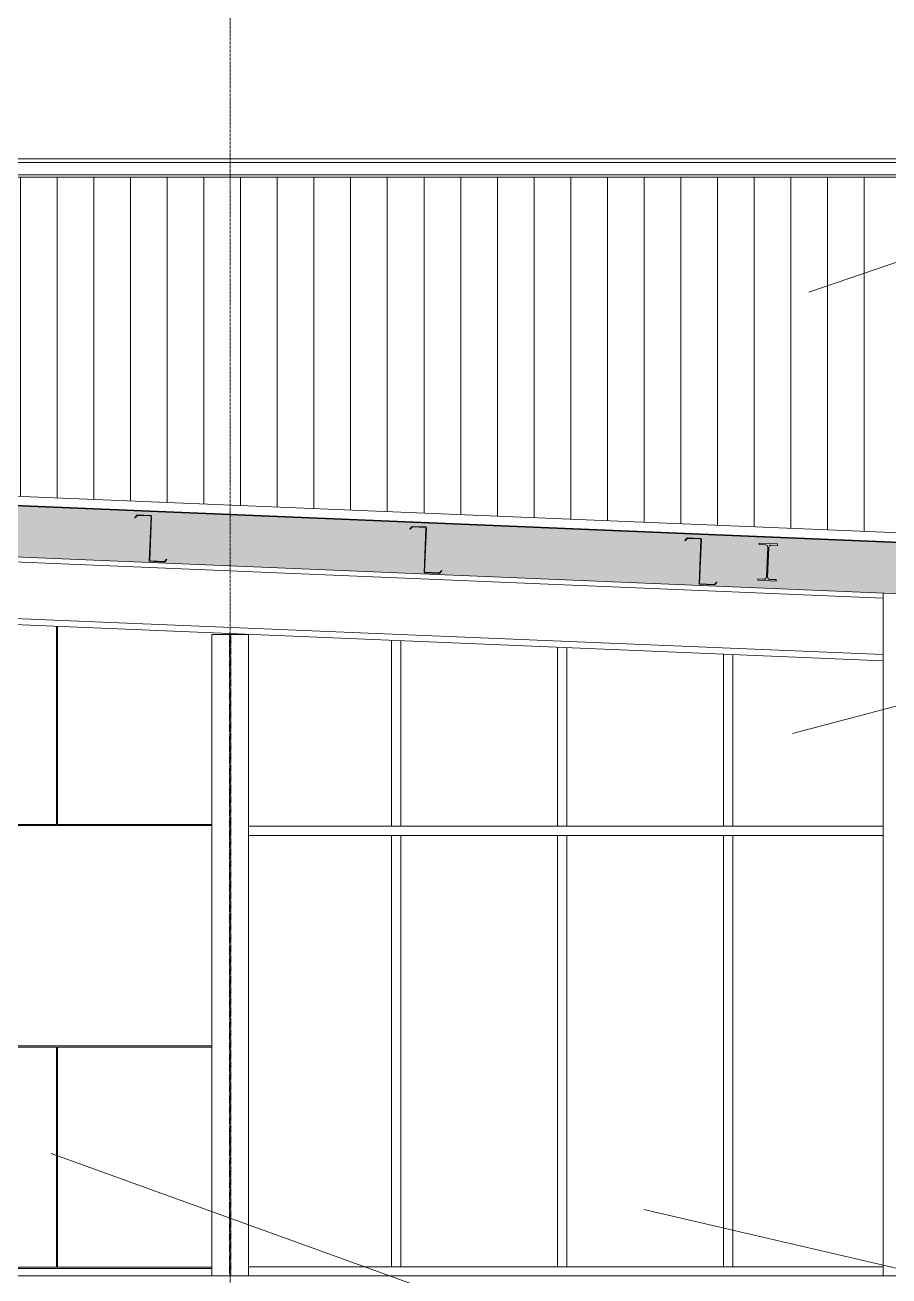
# Model space of a CAD drawing. Header units: inches. Extents: x -23565 to -21, y -324 to 853.
# Drawn here: x -14909.2 to -14720.8, y 0 to 272.6 of the extents above; entities that cross this region are included whole.
import ezdxf

# ---------------------------------------------------------------- set-up
doc = ezdxf.new("R2010")
doc.units = ezdxf.units.IN
doc.header["$MEASUREMENT"] = 0
doc.linetypes.add('Grid Line 1_2_', pattern=[0.875, 0.5, -0.125, 0.125, -0.125])
doc.linetypes.add('Hidden 1_8_', pattern=[0.1875, 0.125, -0.0625])
for name, color, linetype, lineweight in [('A-ANNO-IDEN', 131, 'Continuous', 9), ('A-CLNG', 13, 'Continuous', 13), ('A-CLNG-PATT', 13, 'Continuous', 25), ('A-FLOR', 192, 'Continuous', 13), ('A-FLOR-LEVL', 51, 'Continuous', 9), ('A-GLAZ-CWMG', 51, 'Continuous', 13), ('A-ROOF', 132, 'Continuous', 13), ('A-WALL', 113, 'Continuous', 13), ('A-WALL-PATT', 111, 'Continuous', 25), ('I-WALL', 2, 'Continuous', 13), ('S-BEAM', 12, 'Continuous', 13), ('S-COLS', 52, 'Continuous', 13), ('S-GRID', 1, 'Continuous', 9)]:
    doc.layers.add(name, color=color, linetype=linetype, lineweight=lineweight)

# ---------------------------------------------------------------- blocks, each defined once
blk = doc.blocks.new('Struct_Xcel_Sports Complex_rvt-2-Building Section - East_West looking South _ Fitness Center')
at = {"layer": 'A-FLOR', "color": 7}
blk.add_line((-22066.14, 0), (-24218.88, 0), dxfattribs=at)
blk = doc.blocks.new('W-Wide Flange - 1_-5_-1341919-Building Section - East_West looking South _ Fitness Center')
at = {"layer": 'S-BEAM', "color": 8, "lineweight": 9}
for p, q in [((-22171.52, 147.72), (-22500.14, 161.41)), ((-22500.14, 149.12), (-22171.52, 135.42)), ((-22171.52, 134.06), (-22500.14, 147.76))]:
    blk.add_line(p, q, dxfattribs=at)
blk = doc.blocks.new('Rectangular Mullion - Exterior 2_ x 4_5_-1135321-Building Section - East_West looking South _ Fitness Center')
at = {"layer": 'A-GLAZ-CWMG', "color": 8, "lineweight": 9}
blk.add_line((-22277.7, 2), (-22309.89, 2), dxfattribs=at)
blk = doc.blocks.new('Rectangular Mullion - Exterior 2_ x 4_5_-1135322-Building Section - East_West looking South _ Fitness Center')
at = {"layer": 'A-GLAZ-CWMG', "color": 8, "lineweight": 9}
for p, q in [((-22277.7, 98), (-22309.89, 98)), ((-22309.89, 96), (-22277.7, 96))]:
    blk.add_line(p, q, dxfattribs=at)
blk = doc.blocks.new('Rectangular Mullion - Exterior 2_ x 4_5_-769211-Building Section - East_West looking South _ Fitness Center')
at = {"layer": 'A-GLAZ-CWMG', "color": 8, "lineweight": 9}
blk.add_line((-22241.52, 2), (-22277.7, 2), dxfattribs=at)
blk = doc.blocks.new('Rectangular Mullion - Exterior 2_ x 4_5_-1135298-Building Section - East_West looking South _ Fitness Center')
at = {"layer": 'A-GLAZ-CWMG', "color": 8, "lineweight": 9}
for p, q in [((-22241.52, 98), (-22277.7, 98)), ((-22277.7, 96), (-22241.52, 96))]:
    blk.add_line(p, q, dxfattribs=at)
blk = doc.blocks.new('Rectangular Mullion - Exterior 2_ x 4_5_-827464-Building Section - East_West looking South _ Fitness Center')
at = {"layer": 'A-GLAZ-CWMG', "color": 8, "lineweight": 9}
for p, q in [((-22278.7, 96), (-22276.7, 96)), ((-22278.7, 96), (-22278.7, 2)), ((-22276.7, 2), (-22276.7, 96)), ((-22276.7, 2), (-22278.7, 2))]:
    blk.add_line(p, q, dxfattribs=at)
blk = doc.blocks.new('Rectangular Mullion - Exterior 2_ x 4_5_-1142356-Building Section - East_West looking South _ Fitness Center')
at = {"layer": 'A-GLAZ-CWMG', "color": 8, "lineweight": 9}
for p, q in [((-22278.7, 138.53), (-22278.7, 98)), ((-22276.7, 98), (-22276.7, 138.45)), ((-22276.7, 98), (-22278.7, 98))]:
    blk.add_line(p, q, dxfattribs=at)
blk = doc.blocks.new('Rectangular Mullion - Exterior 2_ x 4_5_-V44-Building Section - East_West looking South _ Fitness Center')
at = {"layer": 'A-GLAZ-CWMG', "color": 8, "lineweight": 9}
blk.add_line((-22205.33, 2), (-22241.52, 2), dxfattribs=at)
blk = doc.blocks.new('Rectangular Mullion - Exterior 2_ x 4_5_-V45-Building Section - East_West looking South _ Fitness Center')
at = {"layer": 'A-GLAZ-CWMG', "color": 8, "lineweight": 9}
for p, q in [((-22205.33, 98), (-22241.52, 98)), ((-22241.52, 96), (-22205.33, 96))]:
    blk.add_line(p, q, dxfattribs=at)
blk = doc.blocks.new('Rectangular Mullion - Exterior 2_ x 4_5_-1115231-Building Section - East_West looking South _ Fitness Center')
at = {"layer": 'A-GLAZ-CWMG', "color": 8, "lineweight": 9}
for p, q in [((-22242.52, 96), (-22240.52, 96)), ((-22242.52, 96), (-22242.52, 2)), ((-22240.52, 2), (-22240.52, 96)), ((-22240.52, 2), (-22242.52, 2))]:
    blk.add_line(p, q, dxfattribs=at)
blk = doc.blocks.new('Rectangular Mullion - Exterior 2_ x 4_5_-1142334-Building Section - East_West looking South _ Fitness Center')
at = {"layer": 'A-GLAZ-CWMG', "color": 8, "lineweight": 9}
for p, q in [((-22242.52, 137.02), (-22242.52, 98)), ((-22240.52, 98), (-22240.52, 136.94)), ((-22240.52, 98), (-22242.52, 98))]:
    blk.add_line(p, q, dxfattribs=at)
blk = doc.blocks.new('Rectangular Mullion - Exterior 2_ x 4_5_-V46-Building Section - East_West looking South _ Fitness Center')
at = {"layer": 'A-GLAZ-CWMG', "color": 8, "lineweight": 9}
blk.add_line((-22171.52, 2), (-22205.33, 2), dxfattribs=at)
blk = doc.blocks.new('Rectangular Mullion - Exterior 2_ x 4_5_-V47-Building Section - East_West looking South _ Fitness Center')
at = {"layer": 'A-GLAZ-CWMG', "color": 8, "lineweight": 9}
for p, q in [((-22171.52, 98), (-22205.33, 98)), ((-22205.33, 96), (-22171.52, 96))]:
    blk.add_line(p, q, dxfattribs=at)
blk = doc.blocks.new('Rectangular Mullion - Exterior 2_ x 4_5_-V48-Building Section - East_West looking South _ Fitness Center')
at = {"layer": 'A-GLAZ-CWMG', "color": 8, "lineweight": 9}
for p, q in [((-22206.33, 135.51), (-22206.33, 98)), ((-22204.33, 98), (-22204.33, 135.43)), ((-22204.33, 98), (-22206.33, 98))]:
    blk.add_line(p, q, dxfattribs=at)
blk = doc.blocks.new('W-Wide Flange-Column - B4_B-1393571-Building Section - East_West looking South _ Fitness Center')
at = {"layer": 'S-COLS', "color": 8, "linetype": 'Hidden 1_8_', "lineweight": 9}
for p, q in [((-22314.05, 0), (-22314.05, 139.83)), ((-22313.73, 139.83), (-22313.73, 0))]:
    blk.add_line(p, q, dxfattribs=at)
blk = doc.blocks.new('Girt_Z - 10_D-1390502-Building Section - East_West looking South _ Fitness Center')
at = {"layer": 'S-BEAM', "color": 7}
for p, q in [((-22334.17, 165.86), (-22334.67, 165.31)), ((-22334.67, 165.31), (-22334.59, 165.23)), ((-22334.59, 165.23), (-22334.12, 165.75)), ((-22331.23, 165.74), (-22334.17, 165.86)), ((-22334.12, 165.75), (-22331.23, 165.63)), ((-22331.16, 165.55), (-22331.57, 155.75)), ((-22331.45, 155.93), (-22331.05, 165.54)), ((-22331.57, 155.75), (-22328.2, 155.6)), ((-22328.24, 155.72), (-22331.38, 155.85)), ((-22327.77, 156.23), (-22328.24, 155.72)), ((-22328.2, 155.6), (-22327.69, 156.16)), ((-22327.69, 156.16), (-22327.77, 156.23))]:
    blk.add_line(p, q, dxfattribs=at)
for centre, radius, start, end in [((-22331.24, 165.55), 0.187, 357.6141, 87.6141), ((-22331.24, 165.55), 0.0782, 357.6141, 85.4913), ((-22331.37, 155.92), 0.0782, 177.6141, 264.5717)]:
    blk.add_arc(centre, radius, start, end, dxfattribs=at)
blk = doc.blocks.new('W-Wide Flange - W8X15-1355454-Building Section - East_West looking South _ Fitness Center')
at = {"layer": 'S-BEAM', "lineweight": 9}
h = blk.add_hatch(dxfattribs=at)
h.set_pattern_fill('FP_12', color=8, style=0, pattern_type=2)
h.set_pattern_definition([(45, (-33539.073, 67.247), (-19.00703, 19.00703), []), (45, (-33539.073, 96.047), (-19.00703, 19.00703), [])])
h.paths.add_polyline_path([(-22194.88, 151.44), (-22194.86, 151.76), (-22196.25, 151.81), (-22196.59, 151.97), (-22196.73, 152.33), (-22196.46, 158.81), (-22196.29, 159.16), (-22195.94, 159.29), (-22194.55, 159.23), (-22194.54, 159.54), (-22198.55, 159.71), (-22198.56, 159.4), (-22197.18, 159.34), (-22196.83, 159.18), (-22196.7, 158.82), (-22196.97, 152.34), (-22197.13, 152), (-22197.49, 151.87), (-22198.87, 151.92), (-22198.88, 151.61)], flags=0)
at = {"layer": 'S-BEAM', "color": 7}
for p, q in [((-22198.55, 159.71), (-22198.56, 159.4)), ((-22198.56, 159.4), (-22197.18, 159.34)), ((-22194.54, 159.54), (-22198.55, 159.71)), ((-22196.7, 158.82), (-22196.97, 152.34)), ((-22196.73, 152.33), (-22196.46, 158.81)), ((-22195.94, 159.29), (-22194.55, 159.23)), ((-22194.55, 159.23), (-22194.54, 159.54)), ((-22198.87, 151.92), (-22198.88, 151.61)), ((-22198.88, 151.61), (-22194.88, 151.44)), ((-22197.49, 151.87), (-22198.87, 151.92)), ((-22194.86, 151.76), (-22196.25, 151.81)), ((-22194.88, 151.44), (-22194.86, 151.76))]:
    blk.add_line(p, q, dxfattribs=at)
for centre, start, end in [((-22197.2, 158.84), 357.6141, 87.6141), ((-22195.96, 158.79), 87.6141, 177.6141), ((-22197.47, 152.36), 267.6141, 357.6141), ((-22196.23, 152.31), 177.6141, 267.6141)]:
    blk.add_arc(centre, 0.497, start, end, dxfattribs=at)

msp = doc.modelspace()

# ---------------------------------------------------------------- hatches: boundary and pattern name
at = {"layer": 'A-CLNG-PATT', "lineweight": 9}
h = msp.add_hatch(dxfattribs=at)
h.set_pattern_fill('FP_20', color=8, style=0, pattern_type=2)
h.set_pattern_definition([(161.57, (-33538.113, 68.207), (-7.6802237, -0.0009796), [0, -54.643, 6.067, 0]), (18.43, (-33540.033, 68.207), (-7.6802237, 0.0009796), [0, -54.643, 6.067, 0]), (108.43, (-33538.113, 68.207), (3.8382953, -19.20136532), [18.211, -42.499]), (71.57, (-33540.033, 68.207), (3.8382953, 19.20136532), [18.211, -42.499])])
h.paths.add_polyline_path([(-14612.1573, 144.2421), (-14612.1573, 155.3767), (-15349.428, 186.0964), (-15349.428, 174.9617), (-14615.6441, 144.3874)], flags=0)
at = {"layer": 'A-WALL-PATT', "lineweight": 9}
h = msp.add_hatch(dxfattribs=at)
h.set_pattern_fill('FP_38', color=8, style=0, pattern_type=2)
h.set_pattern_definition([(270, (-30150.186, -153.667), (8, 5e-16), [])])
h.paths.add_polyline_path([(-14609.178, 157.3845), (-14609.178, 158.5), (-14611.678, 158.5), (-14611.678, 239.4558), (-14614.111, 239.4558), (-14614.111, 237.7969), (-14614.7569, 237.3139), (-14616.7669, 237.3977), (-14616.2303, 237.8479), (-14616.2303, 239.4558), (-14622.002, 239.4558), (-14621.9412, 237.7969), (-14621.4665, 237.3986), (-14621.5368, 237.3148), (-14623.5468, 237.3148), (-14624.1213, 237.7969), (-14624.1324, 239.4558), (-15004.3032, 239.4558), (-15004.3032, 197.4586), (-15003.5844, 197.4586), (-15003.5844, 193.7086), (-15006.7094, 193.7086), (-15006.7094, 192.7086), (-15008.3344, 192.7086), (-15008.3344, 179.8336), (-15006.7094, 179.8336), (-15006.7094, 179.7086), (-15128.3344, 179.7086), (-15128.3344, 179.8336), (-15126.7094, 179.8336), (-15126.7094, 192.7086), (-15128.3344, 192.7086), (-15128.3344, 193.7086), (-15131.4594, 193.7086), (-15131.4594, 197.4586), (-15130.7407, 197.4586), (-15130.7407, 239.4558), (-15348.428, 239.4558), (-15348.428, 190), (-15349.178, 190), (-15349.178, 188.2179), (-14612.1573, 157.5159), (-14612.1573, 185.5), (-14612.053, 185.5), (-14612.053, 157.5043)], flags=0)
h.paths.add_polyline_path([(-14612.7536, 168.5717), (-14612.8239, 168.6555), (-14612.2873, 169.1057), (-14612.2873, 172.3713), (-14612.178, 172.3672), (-14612.178, 169.0547), (-14612.3655, 168.8974)], flags=0)
h.paths.add_polyline_path([(-14619.6034, 168.5726), (-14620.178, 169.1057), (-14620.178, 172.3672), (-14620.0686, 172.3701), (-14619.9905, 169.0402), (-14619.5331, 168.6564)], flags=0)
h.paths.add_polyline_path([(-14612.7536, 172.4453), (-14619.9905, 172.4453), (-14619.9905, 172.5547), (-14612.3655, 172.5547), (-14612.3654, 172.4453)], flags=0)
h.paths.add_polyline_path([(-14612.7536, 192.3139), (-14612.8239, 192.3977), (-14612.2873, 192.8479), (-14612.2873, 196.1135), (-14612.178, 196.1094), (-14612.178, 192.7969), (-14612.3655, 192.6395)], flags=0)
h.paths.add_polyline_path([(-14619.6034, 192.3148), (-14620.178, 192.8479), (-14620.178, 196.1094), (-14620.0686, 196.1122), (-14619.9905, 192.7823), (-14619.5331, 192.3986)], flags=0)
h.paths.add_polyline_path([(-14612.7536, 196.1875), (-14619.9905, 196.1875), (-14619.9905, 196.2969), (-14612.3655, 196.2969), (-14612.3654, 196.1875)], flags=0)
h = msp.add_hatch(dxfattribs=at)
h.set_pattern_fill('FP_15', color=8, style=0, pattern_type=2)
h.set_pattern_definition([(90, (-30052.98, 677.25), (-193, -193), [48, -145]), (180, (-30052.98, 677.25), (-2e-14, -193), [96.25, -96.75]), (270, (-30149.23, 725.25), (-193, -193), [48, -145]), (180, (-30052.98, 725.25), (-2e-14, -193), [96.25, -96.75]), (270, (-30149.48, 725.25), (-193, -193), [48, -145]), (180, (-30149.48, 725.25), (-2e-14, -193), [96.25, -96.75]), (90, (-30245.73, 677.25), (-193, -193), [48, -145]), (180, (-30149.48, 677.25), (-2e-14, -193), [96.25, -96.75]), (90, (-30100.98, 725.5), (-193, -193), [48, -145]), (180, (-30052.73, 725.5), (-2e-14, -193), [48.25, -144.75]), (180, (-30052.73, 773.5), (-2e-14, -193), [48.25, -144.75]), (90, (-30197.48, 725.5), (-193, -193), [48, -145]), (180, (-30101.23, 725.5), (-2e-14, -193), [96.25, -96.75]), (270, (-30101.23, 773.5), (-193, -193), [48, -145]), (180, (-30101.23, 773.5), (-2e-14, -193), [96.25, -96.75]), (180, (-30197.73, 725.5), (-2e-14, -193), [48, -145]), (270, (-30197.73, 773.5), (-193, -193), [48, -145]), (180, (-30197.73, 773.5), (-2e-14, -193), [48, -145]), (90, (-30052.98, 773.75), (-193, -193), [48, -145]), (180, (-30052.98, 773.75), (-2e-14, -193), [96.25, -96.75]), (270, (-30149.23, 821.75), (-193, -193), [48, -145]), (180, (-30052.98, 821.75), (-2e-14, -193), [96.25, -96.75]), (270, (-30149.48, 821.75), (-193, -193), [48, -145]), (180, (-30149.48, 821.75), (-2e-14, -193), [96.25, -96.75]), (270, (-30245.73, 821.75), (-193, -193), [48, -145]), (180, (-30149.48, 773.75), (-2e-14, -193), [96.25, -96.75]), (90, (-30100.98, 822), (-193, -193), [48, -145]), (180, (-30052.73, 822), (-2e-14, -193), [48.25, -144.75]), (180, (-30052.73, 870), (-2e-14, -193), [48.25, -144.75]), (90, (-30197.48, 822), (-193, -193), [48, -145]), (180, (-30101.23, 822), (-2e-14, -193), [96.25, -96.75]), (270, (-30101.23, 870), (-193, -193), [48, -145]), (180, (-30101.23, 870), (-2e-14, -193), [96.25, -96.75]), (180, (-30197.73, 822), (-2e-14, -193), [48, -145]), (270, (-30197.73, 870), (-193, -193), [48, -145]), (180, (-30197.73, 870), (-2e-14, -193), [48, -145])])
h.paths.add_polyline_path([(-14913.9324, 0), (-14868.428, 0), (-14868.428, 139.829), (-14864.553, 139.829), (-14864.553, 140.0009), (-14970.6155, 144.4201), (-14970.6155, 0)], flags=0)
h.paths.add_polyline_path([(-15361.2405, 0), (-15355.178, 0), (-15355.178, 87), (-15354.553, 87), (-15354.553, 97.75), (-15354.178, 97.75), (-15354.178, 132.9645), (-15355.923, 132.9645), (-15355.923, 133.2271), (-15361.2405, 133.2271), (-15361.2405, 76.46)], flags=0)
h.paths.add_polyline_path([(-15050.678, 0), (-15009.303, 0), (-15009.303, 145.75), (-15002.532, 145.75), (-15050.678, 147.7561), (-15050.678, 15.2716)], flags=0)
h.paths.add_polyline_path([(-15350.428, 141.0992), (-15349.303, 141.0992), (-15349.303, 154.8703), (-15349.428, 154.8703), (-15349.428, 144.6752), (-15350.428, 144.6752), (-15350.428, 144.5521)], flags=0)
h.paths.add_polyline_path([(-14612.053, 145.5), (-14609.053, 145.5), (-14609.053, 146.3698), (-14612.053, 146.4948)], flags=0)
h.paths.add_polyline_path([(-14609.053, 153.8763), (-14609.053, 155.3776), (-14612.053, 155.5026), (-14612.053, 154.0013)], flags=0)
h.paths.add_polyline_path([(-14612.1573, 155.3767), (-14612.1573, 155.5069), (-15349.178, 186.2161), (-15349.178, 186.0859), (-14633.2353, 156.255)], flags=0)

# ---------------------------------------------------------------- linework, layer by layer
at = {"layer": 'A-ANNO-IDEN', "color": 153}
for p, q in [((-14738.3083, 214.3969), (-14455.8141, 311.046)), ((-14741.8626, 118.2079), (-14455.7516, 193.8195)), ((-14903.5015, 26.6664), (-14455.7516, -134.7564)), ((-14774.2676, 14.5118), (-14455.7516, -59.6065))]:
    msp.add_line(p, q, dxfattribs=at)
at = {"layer": 'A-CLNG', "color": 7}
for p, q in [((-14612.1573, 155.3767), (-15349.178, 186.0859)), ((-15349.178, 174.9513), (-14612.1573, 144.2421))]:
    msp.add_line(p, q, dxfattribs=at)
at = {"layer": 'A-FLOR-LEVL', "linetype": 'Grid Line 1_2_'}
msp.add_line((-19107.8614, 0), (-13619.1012, 0), dxfattribs=at)
at = {"layer": 'A-ROOF', "color": 7}
for p, q in [((-14527.1333, 153.966), (-15349.178, 188.2179)), ((-15349.178, 186.2161), (-14527.1333, 151.9643))]:
    msp.add_line(p, q, dxfattribs=at)
at = {"layer": 'A-WALL', "color": 8, "lineweight": 9}
for p, q in [((-15045.2563, 243.5), (-14609.053, 243.5)), ((-15004.0532, 242.6877), (-14623.3655, 242.6877)), ((-15004.3032, 240), (-14624.1041, 240)), ((-15004.3032, 239.5), (-14624.099, 239.5)), ((-15004.3032, 239.4558), (-14624.0995, 239.4558)), ((-14864.553, 139.829), (-14864.553, 139.952))]:
    msp.add_line(p, q, dxfattribs=at)
at = {"layer": 'I-WALL', "color": 8, "lineweight": 9}
msp.add_line((-14722.053, 148.8211), (-14722.053, 0), dxfattribs=at)
at = {"layer": 'S-COLS', "color": 8, "lineweight": 9}
for p, q in [((-14868.428, 139.829), (-14868.428, 0)), ((-14860.428, 139.829), (-14868.428, 139.829)), ((-14860.428, 139.829), (-14860.428, 0))]:
    msp.add_line(p, q, dxfattribs=at)
at = {"layer": 'S-GRID', "linetype": 'Grid Line 1_2_'}
msp.add_line((-14864.428, -273.1608), (-14864.428, 671.8918), dxfattribs=at)

# ---------------------------------------------------------------- block references
at = {"color": 250, "lineweight": 5}
msp.add_blockref('Struct_Xcel_Sports Complex_rvt-2-Building Section - East_West looking South _ Fitness Center', (7449.4623, 0), dxfattribs=at)
at = {"layer": 'A-GLAZ-CWMG', "color": 8, "lineweight": 9}
for name, p in [('Rectangular Mullion - Exterior 2_ x 4_5_-1142356-Building Section - East_West looking South _ Fitness Center', (7449.4623, 0)), ('Rectangular Mullion - Exterior 2_ x 4_5_-1142334-Building Section - East_West looking South _ Fitness Center', (7449.4623, 0)), ('Rectangular Mullion - Exterior 2_ x 4_5_-V48-Building Section - East_West looking South _ Fitness Center', (7449.4623, 0)), ('Rectangular Mullion - Exterior 2_ x 4_5_-1135322-Building Section - East_West looking South _ Fitness Center', (7449.4623, 0)), ('Rectangular Mullion - Exterior 2_ x 4_5_-827464-Building Section - East_West looking South _ Fitness Center', (7449.4623, 0)), ('Rectangular Mullion - Exterior 2_ x 4_5_-1135298-Building Section - East_West looking South _ Fitness Center', (7449.4623, 0)), ('Rectangular Mullion - Exterior 2_ x 4_5_-1115231-Building Section - East_West looking South _ Fitness Center', (7449.4623, 0)), ('Rectangular Mullion - Exterior 2_ x 4_5_-V45-Building Section - East_West looking South _ Fitness Center', (7449.4623, 0)), ('Rectangular Mullion - Exterior 2_ x 4_5_-1115231-Building Section - East_West looking South _ Fitness Center', (7485.6498, 0)), ('Rectangular Mullion - Exterior 2_ x 4_5_-V47-Building Section - East_West looking South _ Fitness Center', (7449.4623, 0)), ('Rectangular Mullion - Exterior 2_ x 4_5_-1135321-Building Section - East_West looking South _ Fitness Center', (7449.4623, 0)), ('Rectangular Mullion - Exterior 2_ x 4_5_-769211-Building Section - East_West looking South _ Fitness Center', (7449.4623, 0)), ('Rectangular Mullion - Exterior 2_ x 4_5_-V44-Building Section - East_West looking South _ Fitness Center', (7449.4623, 0)), ('Rectangular Mullion - Exterior 2_ x 4_5_-V46-Building Section - East_West looking South _ Fitness Center', (7449.4623, 0))]:
    msp.add_blockref(name, p, dxfattribs=at)
at = {"layer": 'S-BEAM', "color": 8, "lineweight": 9}
for name, p in [('Girt_Z - 10_D-1390502-Building Section - East_West looking South _ Fitness Center', (7449.4623, 0)), ('W-Wide Flange - 1_-5_-1341919-Building Section - East_West looking South _ Fitness Center', (7449.4623, 0)), ('Girt_Z - 10_D-1390502-Building Section - East_West looking South _ Fitness Center', (7509.4103, -2.4978)), ('Girt_Z - 10_D-1390502-Building Section - East_West looking South _ Fitness Center', (7569.3582, -4.9957)), ('W-Wide Flange - W8X15-1355454-Building Section - East_West looking South _ Fitness Center', (7449.4623, 0))]:
    msp.add_blockref(name, p, dxfattribs=at)
at = {"layer": 'S-COLS', "color": 8, "linetype": 'Hidden 1_8_', "lineweight": 9}
msp.add_blockref('W-Wide Flange-Column - B4_B-1393571-Building Section - East_West looking South _ Fitness Center', (7449.4623, 0), dxfattribs=at)

doc.saveas('drawing.dxf')
